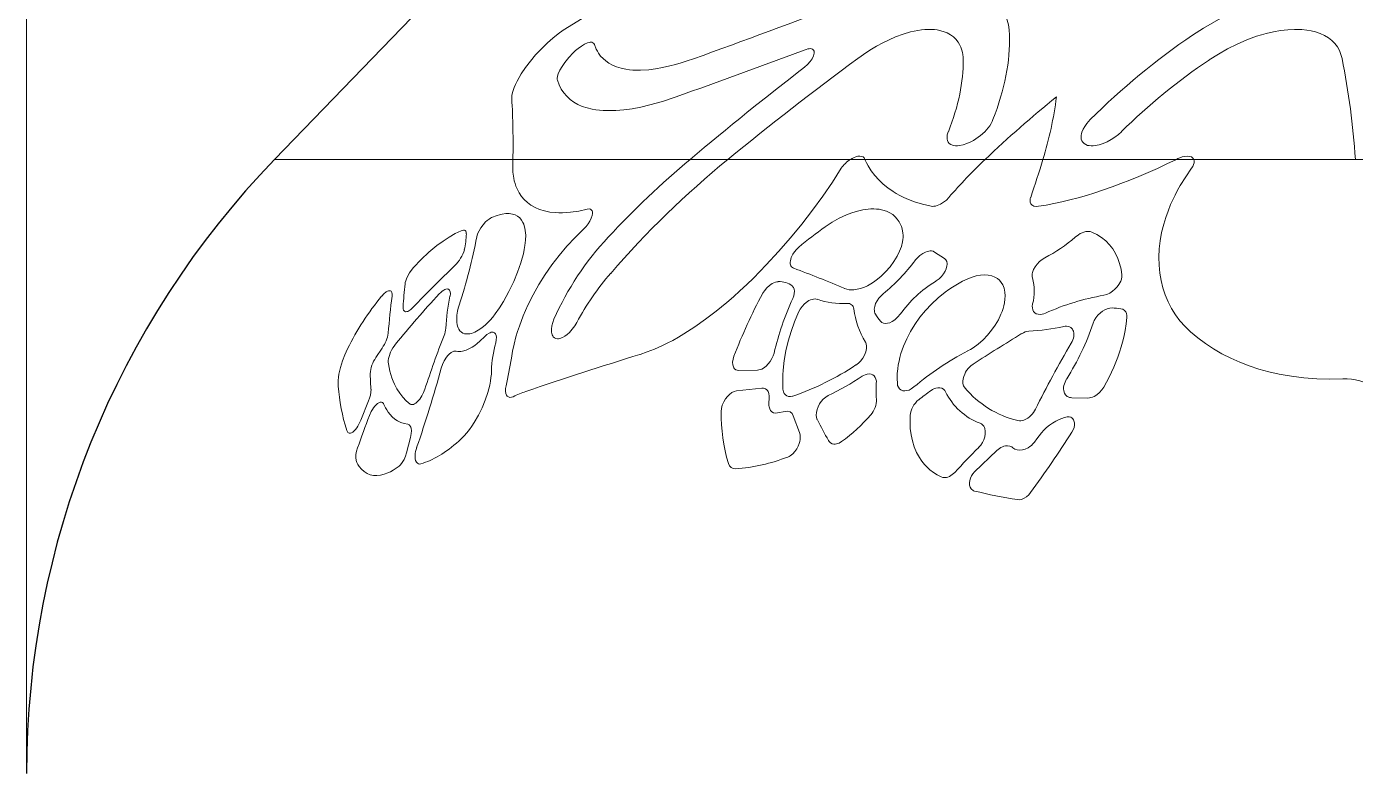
# Model space of a CAD drawing. Extents: x 5 to 409, y 5 to 583.
# Drawn here: x 98.2 to 114.74, y 348.16 to 357.45 of the extents above; entities that cross this region are included whole.
import ezdxf

# ---------------------------------------------------------------- set-up
doc = ezdxf.new("R2010")
doc.units = 0
for name, color, linetype, lineweight in [('DETAIL', 3, 'Continuous', 25), ('DIMENSIONS', 2, 'Continuous', 25), ('OUTLINE', 7, 'Continuous', 70)]:
    doc.layers.add(name, color=color, linetype=linetype, lineweight=lineweight)

msp = doc.modelspace()

# ---------------------------------------------------------------- linework, layer by layer
at = {"layer": 'DETAIL', "lineweight": 13}
msp.add_line((160.264, 355.799), (101.285, 355.799), dxfattribs=at)
at = {"layer": 'DIMENSIONS', "lineweight": 13}
msp.add_line((98.197, 348.157), (98.197, 386.028), dxfattribs=at)
at = {"layer": 'OUTLINE', "lineweight": 30, "ltscale": 0.217677}
msp.add_line((107.334, 362.062), (101.285, 355.799), dxfattribs=at)
at = {"layer": 'OUTLINE', "lineweight": 13, "ltscale": 0.00206}
msp.add_line((104.25, 355.717), (104.251, 355.799), dxfattribs=at)
at = {"layer": 'OUTLINE', "lineweight": 13, "ltscale": 0.000273529}
msp.add_line((108.632, 355.799), (108.627, 355.809), dxfattribs=at)
at = {"layer": 'OUTLINE', "lineweight": 13, "ltscale": 0.0005652}
msp.add_line((112.529, 355.809), (112.509, 355.799), dxfattribs=at)
at = {"layer": 'OUTLINE', "lineweight": 13, "ltscale": 0.003697}
msp.add_line((109.5, 354.646), (109.623, 354.565), dxfattribs=at)
at = {"layer": 'OUTLINE', "lineweight": 13, "ltscale": 0.003572}
msp.add_line((102.625, 353.451), (102.545, 353.333), dxfattribs=at)
at = {"layer": 'OUTLINE', "lineweight": 13, "ltscale": 0.005795}
msp.add_line((107.297, 353.176), (107.065, 353.172), dxfattribs=at)
at = {"layer": 'OUTLINE', "lineweight": 13, "ltscale": 0.004827}
msp.add_line((102.476, 353.131), (102.484, 352.938), dxfattribs=at)
at = {"layer": 'OUTLINE', "lineweight": 13, "ltscale": 0.007939}
msp.add_line((107.033, 352.917), (107.348, 352.951), dxfattribs=at)
at = {"layer": 'OUTLINE', "lineweight": 13, "ltscale": 0.001919}
msp.add_line((107.442, 352.835), (107.438, 352.758), dxfattribs=at)
at = {"layer": 'OUTLINE', "lineweight": 13, "ltscale": 0.005035}
msp.add_line((111.407, 352.829), (111.206, 352.833), dxfattribs=at)
at = {"layer": 'OUTLINE', "lineweight": 13, "ltscale": 0.006407}
msp.add_line((102.453, 352.793), (102.358, 352.555), dxfattribs=at)
at = {"layer": 'OUTLINE', "lineweight": 13, "ltscale": 0.002356}
msp.add_line((107.546, 352.643), (107.638, 352.663), dxfattribs=at)
at = {"layer": 'OUTLINE', "lineweight": 13, "ltscale": 0.005568}
msp.add_line((107.74, 352.607), (107.818, 352.399), dxfattribs=at)
at = {"layer": 'OUTLINE', "lineweight": 13, "ltscale": 0.001782}
msp.add_line((111.05, 352.56), (111.116, 352.587), dxfattribs=at)
at = {"layer": 'OUTLINE', "lineweight": 13, "ltscale": 0.004955}
msp.add_line((102.977, 352.339), (102.927, 352.148), dxfattribs=at)
at = {"layer": 'OUTLINE', "lineweight": 13, "ltscale": 0.009664}
msp.add_line((109.996, 351.909), (110.275, 352.177), dxfattribs=at)
at = {"layer": 'OUTLINE', "lineweight": 13}
for points in [[(104.878, 357.406), (105.167, 357.584), (105.311, 357.669), (105.455, 357.752), (105.647, 357.859), (105.839, 357.962), (106.031, 358.061), (106.271, 358.178), (106.51, 358.288), (106.75, 358.391), (106.989, 358.487), (107.228, 358.576), (107.467, 358.658)], [(109.95, 357.906), (110.024, 357.889), (110.06, 357.878), (110.094, 357.865), (110.137, 357.845), (110.178, 357.823), (110.216, 357.797), (110.258, 357.763), (110.296, 357.725), (110.329, 357.683), (110.358, 357.638), (110.382, 357.588), (110.403, 357.532), (110.419, 357.473), (110.429, 357.41), (110.433, 357.345)], [(112.711, 357.345), (112.845, 357.432), (112.982, 357.513), (113.122, 357.588), (113.264, 357.656), (113.407, 357.718), (113.551, 357.773), (113.696, 357.819), (113.834, 357.856), (113.904, 357.872), (113.972, 357.885), (114.041, 357.897), (114.108, 357.906)], [(104.236, 356.56), (104.236, 356.579), (104.238, 356.6), (104.249, 356.645), (104.266, 356.695), (104.282, 356.733), (104.302, 356.773), (104.327, 356.817), (104.354, 356.863), (104.408, 356.942), (104.468, 357.021), (104.534, 357.1), (104.605, 357.177), (104.681, 357.251), (104.747, 357.309), (104.813, 357.361), (104.878, 357.406)], [(109.856, 357.039), (109.855, 357.071), (109.851, 357.103), (109.846, 357.131), (109.839, 357.159), (109.827, 357.195), (109.811, 357.229), (109.792, 357.26), (109.765, 357.294), (109.733, 357.325), (109.697, 357.351), (109.657, 357.373), (109.618, 357.388), (109.576, 357.401), (109.532, 357.41), (109.497, 357.414), (109.461, 357.416), (109.421, 357.417), (109.379, 357.415), (109.336, 357.411), (109.292, 357.404), (109.201, 357.385), (109.108, 357.358), (109.014, 357.324), (108.934, 357.289), (108.855, 357.25), (108.775, 357.207), (108.716, 357.172), (108.658, 357.135), (108.543, 357.055)], [(114.571, 357.055), (114.558, 357.106), (114.538, 357.154), (114.513, 357.199), (114.481, 357.24), (114.444, 357.277), (114.401, 357.311), (114.352, 357.34), (114.299, 357.365), (114.242, 357.385), (114.188, 357.398), (114.131, 357.408), (114.072, 357.414), (114.026, 357.416), (113.98, 357.417), (113.895, 357.413), (113.807, 357.403), (113.718, 357.387), (113.628, 357.366), (113.567, 357.35), (113.507, 357.331), (113.386, 357.286), (113.265, 357.235), (113.147, 357.176), (113.032, 357.11), (112.919, 357.039)], [(104.804, 356.783), (104.802, 356.794), (104.801, 356.806), (104.805, 356.834), (104.815, 356.865), (104.835, 356.91), (104.862, 356.957), (104.896, 357.006), (104.945, 357.067), (105.002, 357.126), (105.032, 357.154), (105.063, 357.18), (105.104, 357.21), (105.144, 357.233), (105.181, 357.249), (105.198, 357.254), (105.214, 357.257), (105.232, 357.256), (105.247, 357.251), (105.258, 357.242), (105.266, 357.228)], [(105.266, 357.228), (105.288, 357.172), (105.302, 357.146), (105.317, 357.121), (105.343, 357.085), (105.373, 357.053), (105.406, 357.024), (105.443, 356.998), (105.49, 356.972), (105.542, 356.951), (105.598, 356.933), (105.658, 356.921), (105.701, 356.915), (105.745, 356.911), (105.791, 356.909), (105.84, 356.909), (105.941, 356.915), (106.026, 356.926), (106.114, 356.942), (106.206, 356.962), (106.275, 356.98), (106.345, 357), (106.421, 357.024), (106.499, 357.051)], [(107.881, 356.947), (107.918, 356.98), (107.95, 357.016), (107.975, 357.051), (107.993, 357.087), (107.998, 357.104), (108.001, 357.121), (108.001, 357.133), (107.999, 357.145), (107.993, 357.159), (107.982, 357.169), (107.967, 357.176), (107.953, 357.178), (107.938, 357.177), (107.92, 357.174), (107.9, 357.168)], [(106.272, 356.574), (106.111, 356.521), (106.033, 356.498), (105.956, 356.477), (105.843, 356.451), (105.735, 356.43), (105.63, 356.416), (105.531, 356.408), (105.426, 356.406), (105.376, 356.408), (105.327, 356.411), (105.281, 356.417), (105.237, 356.425), (105.174, 356.44), (105.115, 356.459), (105.061, 356.483), (105.011, 356.511), (104.963, 356.545), (104.921, 356.584), (104.883, 356.628), (104.852, 356.675), (104.825, 356.727), (104.804, 356.783)], [(110.226, 356.294), (110.216, 356.269), (110.202, 356.245), (110.186, 356.218), (110.166, 356.192), (110.124, 356.144), (110.071, 356.096), (110.013, 356.053), (109.982, 356.034), (109.95, 356.017), (109.903, 355.995), (109.856, 355.979), (109.808, 355.97), (109.784, 355.968), (109.761, 355.968), (109.741, 355.97), (109.722, 355.975), (109.701, 355.984), (109.683, 355.997), (109.67, 356.014), (109.66, 356.033), (109.656, 356.049), (109.655, 356.066), (109.655, 356.085), (109.658, 356.104), (109.67, 356.144)], [(111.826, 356.144), (111.787, 356.108), (111.743, 356.075), (111.697, 356.045), (111.649, 356.018), (111.6, 355.997), (111.55, 355.981), (111.498, 355.97), (111.472, 355.968), (111.447, 355.968), (111.425, 355.97), (111.405, 355.974), (111.381, 355.983), (111.36, 355.995), (111.344, 356.012), (111.332, 356.031), (111.325, 356.052), (111.323, 356.075), (111.324, 356.1), (111.328, 356.119), (111.334, 356.139), (111.348, 356.174), (111.368, 356.209), (111.393, 356.244), (111.414, 356.269), (111.438, 356.294)], [(108.627, 355.809), (108.621, 355.82), (108.611, 355.829), (108.592, 355.837), (108.569, 355.84), (108.543, 355.838), (108.521, 355.832), (108.499, 355.824), (108.475, 355.812), (108.451, 355.799)], [(109.458, 355.216), (109.351, 355.24), (109.25, 355.271), (109.155, 355.307), (109.109, 355.328), (109.065, 355.351), (109.023, 355.374), (108.982, 355.399), (108.918, 355.444), (108.859, 355.492), (108.805, 355.544), (108.756, 355.599), (108.712, 355.657), (108.673, 355.718), (108.652, 355.758), (108.632, 355.799)], [(112.726, 355.799), (112.715, 355.816), (112.698, 355.829), (112.676, 355.837), (112.647, 355.84), (112.614, 355.837), (112.58, 355.829), (112.554, 355.82), (112.529, 355.809)], [(112.697, 355.688), (112.712, 355.712), (112.723, 355.736), (112.729, 355.758), (112.731, 355.78), (112.726, 355.799)], [(105.176, 355.179), (105.07, 355.156), (104.968, 355.142), (104.917, 355.137), (104.868, 355.135), (104.822, 355.135), (104.778, 355.137), (104.709, 355.144), (104.643, 355.157), (104.583, 355.176), (104.526, 355.2), (104.475, 355.229), (104.431, 355.261), (104.391, 355.298), (104.357, 355.339), (104.327, 355.383), (104.302, 355.432), (104.289, 355.464), (104.278, 355.497), (104.268, 355.531), (104.261, 355.566), (104.252, 355.64), (104.25, 355.717)], [(108.338, 355.688), (108.227, 355.516), (108.108, 355.342), (107.98, 355.168), (107.846, 354.994), (107.705, 354.821), (107.557, 354.651), (107.404, 354.485), (107.245, 354.322), (107.162, 354.242), (107.077, 354.163), (106.995, 354.089), (106.912, 354.017), (106.782, 353.91), (106.65, 353.809), (106.515, 353.714), (106.38, 353.627), (106.31, 353.585), (106.24, 353.546), (106.173, 353.511), (106.105, 353.478), (106.014, 353.437), (105.923, 353.402), (105.833, 353.372)], [(112.686, 353.652), (112.617, 353.718), (112.554, 353.789), (112.498, 353.864), (112.449, 353.943), (112.406, 354.026), (112.37, 354.112), (112.341, 354.2), (112.318, 354.291), (112.303, 354.383), (112.293, 354.483), (112.291, 354.583), (112.296, 354.685), (112.308, 354.787), (112.326, 354.89), (112.352, 354.992), (112.377, 355.074), (112.405, 355.155), (112.438, 355.236), (112.465, 355.295), (112.493, 355.354), (112.525, 355.415), (112.558, 355.475), (112.625, 355.582), (112.697, 355.688)], [(109.677, 355.325), (109.646, 355.293), (109.61, 355.265), (109.572, 355.241), (109.533, 355.224), (109.512, 355.218), (109.491, 355.215), (109.474, 355.214), (109.458, 355.216)], [(110.792, 355.216), (110.762, 355.214), (110.735, 355.219), (110.723, 355.224), (110.713, 355.23), (110.698, 355.246), (110.69, 355.266), (110.688, 355.289), (110.69, 355.307), (110.695, 355.325)], [(103.986, 355.075), (104.053, 355.101), (104.085, 355.11), (104.117, 355.117), (104.162, 355.124), (104.204, 355.124), (104.244, 355.118), (104.279, 355.107), (104.309, 355.091), (104.335, 355.07), (104.357, 355.044), (104.375, 355.014), (104.385, 354.993), (104.393, 354.971), (104.4, 354.944), (104.405, 354.916), (104.41, 354.858), (104.408, 354.795), (104.401, 354.728), (104.393, 354.677), (104.381, 354.624), (104.367, 354.568), (104.35, 354.511), (104.31, 354.397), (104.262, 354.281), (104.202, 354.155), (104.135, 354.029)], [(105.13, 354.931), (105.161, 354.963), (105.188, 354.998), (105.21, 355.032), (105.227, 355.067), (105.238, 355.101), (105.242, 355.127), (105.24, 355.15), (105.236, 355.159), (105.231, 355.168), (105.217, 355.178), (105.198, 355.182), (105.176, 355.179)], [(108.138, 354.96), (108.223, 355.016), (108.312, 355.066), (108.357, 355.088), (108.402, 355.108), (108.47, 355.134), (108.538, 355.155), (108.605, 355.17), (108.671, 355.18), (108.708, 355.182), (108.744, 355.183), (108.777, 355.181), (108.809, 355.178), (108.857, 355.168), (108.901, 355.154), (108.941, 355.135), (108.978, 355.112), (109.008, 355.086), (109.035, 355.057), (109.057, 355.024), (109.076, 354.988), (109.086, 354.963), (109.094, 354.936), (109.106, 354.88)], [(103.802, 354.836), (103.812, 354.872), (103.829, 354.91), (103.852, 354.949), (103.88, 354.986), (103.911, 355.02), (103.932, 355.039), (103.954, 355.056), (103.97, 355.066), (103.986, 355.075)], [(103.013, 354.454), (103.107, 354.552), (103.205, 354.643), (103.255, 354.686), (103.305, 354.726), (103.381, 354.782), (103.457, 354.832), (103.533, 354.875), (103.608, 354.911)], [(103.608, 354.911), (103.622, 354.916), (103.635, 354.918), (103.647, 354.917), (103.656, 354.913), (103.663, 354.907), (103.667, 354.899), (103.671, 354.887), (103.671, 354.874)], [(104.232, 353.326), (104.247, 353.413), (104.266, 353.501), (104.289, 353.59), (104.309, 353.656), (104.331, 353.722), (104.38, 353.854), (104.437, 353.985), (104.502, 354.115), (104.573, 354.242), (104.651, 354.367), (104.736, 354.488), (104.826, 354.605), (104.922, 354.719), (105.024, 354.827), (105.13, 354.931)], [(109.106, 354.88), (109.108, 354.855), (109.108, 354.829), (109.106, 354.801), (109.102, 354.772), (109.087, 354.714), (109.064, 354.655), (109.035, 354.596), (108.994, 354.527), (108.945, 354.461), (108.889, 354.398), (108.832, 354.343), (108.772, 354.294), (108.74, 354.272), (108.707, 354.251), (108.663, 354.227), (108.618, 354.206), (108.572, 354.191), (108.52, 354.179), (108.495, 354.176), (108.47, 354.175), (108.438, 354.177), (108.408, 354.182), (108.38, 354.192)], [(111.251, 354.832), (111.291, 354.862), (111.313, 354.875), (111.337, 354.886), (111.359, 354.894), (111.381, 354.9), (111.408, 354.903), (111.435, 354.901), (111.458, 354.895)], [(111.458, 354.895), (111.52, 354.864), (111.578, 354.827), (111.63, 354.785), (111.676, 354.737), (111.717, 354.685), (111.751, 354.628), (111.78, 354.567), (111.803, 354.502), (111.82, 354.434), (111.831, 354.363)], [(107.745, 354.445), (107.731, 354.453), (107.72, 354.463), (107.711, 354.476), (107.707, 354.488), (107.704, 354.5), (107.703, 354.518), (107.705, 354.537), (107.71, 354.558), (107.716, 354.578), (107.736, 354.619), (107.757, 354.65), (107.782, 354.679), (107.81, 354.706)], [(109.259, 354.543), (109.286, 354.574), (109.317, 354.603), (109.352, 354.627), (109.388, 354.645), (109.408, 354.652), (109.428, 354.657), (109.445, 354.659), (109.461, 354.659), (109.482, 354.655), (109.5, 354.646)], [(109.623, 354.565), (109.633, 354.557), (109.64, 354.549), (109.651, 354.528), (109.656, 354.504), (109.656, 354.489), (109.654, 354.473), (109.645, 354.439), (109.63, 354.406), (109.611, 354.373), (109.585, 354.341), (109.555, 354.311), (109.521, 354.286), (109.509, 354.278)], [(110.718, 354.324), (110.715, 354.339), (110.713, 354.356), (110.714, 354.373), (110.718, 354.392), (110.73, 354.428), (110.75, 354.463), (110.775, 354.497), (110.805, 354.527), (110.839, 354.554), (110.871, 354.573)], [(102.908, 354.249), (102.911, 354.268), (102.917, 354.288), (102.926, 354.314), (102.937, 354.341), (102.964, 354.389), (102.996, 354.434), (103.013, 354.454)], [(109.036, 353.011), (109.034, 353.072), (109.035, 353.133), (109.041, 353.194), (109.048, 353.241), (109.057, 353.287), (109.068, 353.334), (109.081, 353.382), (109.114, 353.475), (109.154, 353.567), (109.201, 353.657), (109.255, 353.745), (109.318, 353.834), (109.387, 353.919), (109.463, 353.999), (109.544, 354.075), (109.631, 354.145), (109.676, 354.178), (109.722, 354.209), (109.785, 354.247), (109.849, 354.282), (109.914, 354.313)], [(109.914, 354.313), (109.966, 354.334), (110.019, 354.349), (110.072, 354.359), (110.12, 354.362), (110.167, 354.359), (110.211, 354.35), (110.25, 354.334), (110.281, 354.316), (110.307, 354.294), (110.329, 354.267), (110.347, 354.238), (110.356, 354.218), (110.364, 354.196), (110.37, 354.172), (110.375, 354.147), (110.378, 354.103), (110.376, 354.058), (110.369, 354.012), (110.362, 353.978), (110.353, 353.945), (110.341, 353.908), (110.326, 353.871), (110.294, 353.803), (110.255, 353.737), (110.21, 353.673), (110.16, 353.612), (110.104, 353.554), (110.043, 353.501), (109.979, 353.455), (109.946, 353.434), (109.911, 353.415)], [(111.831, 354.363), (111.831, 354.338), (111.826, 354.31), (111.817, 354.283), (111.807, 354.262), (111.795, 354.242), (111.772, 354.211), (111.745, 354.182), (111.715, 354.157), (111.681, 354.135), (111.645, 354.118), (111.608, 354.108)], [(102.618, 354.097), (102.645, 354.126), (102.674, 354.15), (102.688, 354.158), (102.702, 354.163), (102.712, 354.165), (102.722, 354.165), (102.729, 354.162), (102.736, 354.158), (102.741, 354.151), (102.745, 354.143), (102.748, 354.122), (102.747, 354.098)], [(103.333, 354.125), (103.352, 354.144), (103.372, 354.161), (103.389, 354.172), (103.405, 354.181), (103.418, 354.185), (103.431, 354.187), (103.441, 354.186), (103.449, 354.183), (103.457, 354.177), (103.463, 354.17), (103.467, 354.162), (103.47, 354.151), (103.472, 354.128), (103.468, 354.097)], [(107.359, 354.128), (107.382, 354.165), (107.41, 354.199), (107.443, 354.229), (107.478, 354.254), (107.498, 354.264), (107.518, 354.271), (107.535, 354.276), (107.553, 354.277)], [(107.73, 354.222), (107.737, 354.214), (107.744, 354.204), (107.752, 354.182), (107.755, 354.158), (107.753, 354.129), (107.746, 354.099), (107.734, 354.069)], [(104.135, 354.029), (104.086, 353.951), (104.032, 353.875), (104.001, 353.837), (103.969, 353.8), (103.939, 353.769), (103.909, 353.741), (103.864, 353.704), (103.82, 353.673), (103.775, 353.649), (103.734, 353.633), (103.715, 353.629), (103.696, 353.626), (103.672, 353.626), (103.65, 353.629), (103.629, 353.636), (103.609, 353.649), (103.591, 353.666), (103.577, 353.687), (103.568, 353.704), (103.562, 353.722), (103.556, 353.745), (103.553, 353.769), (103.551, 353.813), (103.554, 353.86), (103.562, 353.909), (103.571, 353.947), (103.582, 353.985)], [(107.805, 353.896), (107.825, 353.933), (107.851, 353.969), (107.882, 354.002), (107.917, 354.029), (107.936, 354.041), (107.957, 354.051), (107.975, 354.057), (107.993, 354.061), (108.018, 354.062), (108.04, 354.057)], [(108.763, 353.874), (108.757, 353.887), (108.752, 353.901), (108.75, 353.918), (108.749, 353.935), (108.754, 353.97), (108.766, 354.005), (108.784, 354.04), (108.806, 354.073), (108.833, 354.103), (108.859, 354.127)], [(110.88, 353.886), (110.86, 353.878), (110.84, 353.873), (110.814, 353.869), (110.788, 353.871), (110.766, 353.877), (110.746, 353.889), (110.731, 353.906), (110.721, 353.927), (110.717, 353.95), (110.716, 353.974), (110.72, 353.999)], [(103.006, 353.955), (102.981, 353.931), (102.954, 353.913), (102.941, 353.907), (102.929, 353.904), (102.913, 353.903), (102.9, 353.91), (102.89, 353.921), (102.885, 353.941), (102.884, 353.965)], [(105.047, 353.771), (105.02, 353.727), (104.99, 353.685), (104.956, 353.646), (104.928, 353.621), (104.899, 353.599), (104.867, 353.581), (104.836, 353.57), (104.82, 353.567), (104.806, 353.567), (104.786, 353.57), (104.769, 353.578), (104.754, 353.591), (104.746, 353.603), (104.739, 353.616), (104.734, 353.632), (104.731, 353.65), (104.73, 353.688), (104.735, 353.727), (104.746, 353.769), (104.762, 353.811)], [(107.612, 352.941), (107.61, 352.998), (107.609, 353.056), (107.611, 353.116), (107.615, 353.177), (107.629, 353.297), (107.65, 353.417), (107.678, 353.538), (107.714, 353.658), (107.756, 353.778), (107.805, 353.896)], [(109.071, 353.872), (109.043, 353.838), (109.01, 353.807), (108.992, 353.793), (108.973, 353.781), (108.944, 353.767), (108.914, 353.759), (108.886, 353.757), (108.862, 353.761), (108.842, 353.77), (108.826, 353.785)], [(111.473, 353.76), (111.487, 353.795), (111.508, 353.829), (111.533, 353.861), (111.563, 353.889), (111.59, 353.909), (111.619, 353.926), (111.649, 353.939), (111.68, 353.947), (111.709, 353.95)], [(111.894, 353.833), (111.886, 353.752), (111.873, 353.67), (111.855, 353.587), (111.84, 353.526), (111.822, 353.465), (111.802, 353.401), (111.779, 353.337), (111.729, 353.212), (111.671, 353.088), (111.606, 352.965)], [(111.817, 353.94), (111.842, 353.933), (111.863, 353.92), (111.879, 353.902), (111.889, 353.881), (111.894, 353.858), (111.894, 353.833)], [(103.9, 353.594), (103.926, 353.618), (103.954, 353.636), (103.967, 353.642), (103.981, 353.647), (103.992, 353.648), (104.004, 353.647), (104.013, 353.645), (104.022, 353.64), (104.034, 353.626), (104.042, 353.608), (104.045, 353.586), (104.044, 353.553), (104.037, 353.518)], [(111.107, 353.719), (111.124, 353.722), (111.14, 353.722), (111.161, 353.72), (111.18, 353.714), (111.197, 353.705), (111.207, 353.696), (111.216, 353.686), (111.222, 353.675), (111.228, 353.662), (111.233, 353.635), (111.234, 353.615), (111.231, 353.594), (111.227, 353.573), (111.22, 353.553), (111.211, 353.532), (111.201, 353.512)], [(114.582, 353.067), (114.418, 353.065), (114.257, 353.069), (114.097, 353.081), (113.941, 353.1), (113.865, 353.112), (113.789, 353.127), (113.661, 353.156), (113.537, 353.19), (113.416, 353.23), (113.298, 353.275), (113.185, 353.325), (113.076, 353.38), (112.971, 353.441), (112.871, 353.507), (112.776, 353.577), (112.686, 353.652)], [(102.701, 353.254), (102.699, 353.274), (102.7, 353.296), (102.704, 353.321), (102.71, 353.347), (102.729, 353.398), (102.741, 353.425), (102.756, 353.452), (102.772, 353.476), (102.79, 353.499)], [(103.546, 353.413), (103.564, 353.41), (103.582, 353.409), (103.603, 353.409), (103.624, 353.413), (103.667, 353.425), (103.711, 353.444), (103.743, 353.462), (103.775, 353.484), (103.807, 353.508), (103.839, 353.535), (103.9, 353.594)], [(108.64, 353.527), (108.65, 353.503), (108.654, 353.475), (108.653, 353.446), (108.65, 353.425), (108.645, 353.405), (108.629, 353.364), (108.606, 353.325), (108.578, 353.289), (108.551, 353.263), (108.521, 353.24)], [(102.076, 352.978), (102.075, 353.012), (102.076, 353.048), (102.08, 353.087), (102.086, 353.127), (102.104, 353.209), (102.129, 353.292), (102.159, 353.367), (102.193, 353.442)], [(103.358, 353.201), (103.374, 353.248), (103.397, 353.294), (103.426, 353.337), (103.442, 353.357), (103.459, 353.375), (103.482, 353.394), (103.506, 353.407), (103.517, 353.412), (103.529, 353.414), (103.546, 353.413)], [(107.065, 353.172), (107.044, 353.174), (107.026, 353.182), (107.01, 353.194), (107.002, 353.204), (106.995, 353.216), (106.991, 353.229), (106.988, 353.244), (106.986, 353.274), (106.991, 353.311), (107.002, 353.35)], [(107.501, 353.389), (107.491, 353.354), (107.475, 353.319), (107.454, 353.285), (107.43, 353.253), (107.402, 353.225), (107.369, 353.2), (107.351, 353.19), (107.332, 353.183), (107.314, 353.178), (107.297, 353.176)], [(102.971, 352.754), (102.924, 352.794), (102.881, 352.838), (102.842, 352.888), (102.808, 352.943), (102.777, 353.002), (102.76, 353.04), (102.745, 353.081), (102.72, 353.165), (102.701, 353.254)], [(103.985, 353.169), (103.983, 353.128), (103.978, 353.086), (103.971, 353.039), (103.962, 352.991), (103.938, 352.898), (103.907, 352.804), (103.867, 352.708), (103.821, 352.614), (103.769, 352.523), (103.74, 352.479), (103.71, 352.437), (103.678, 352.397), (103.646, 352.359), (103.612, 352.324), (103.578, 352.292)], [(109.875, 352.959), (109.868, 352.97), (109.861, 352.982), (109.853, 353.01), (109.851, 353.04), (109.854, 353.069), (109.862, 353.099), (109.874, 353.128), (109.885, 353.15), (109.898, 353.171), (109.922, 353.201), (109.949, 353.229), (109.98, 353.252)], [(104.254, 352.846), (104.233, 352.839), (104.213, 352.837), (104.196, 352.842), (104.181, 352.852), (104.171, 352.866), (104.164, 352.884), (104.159, 352.913), (104.16, 352.946), (104.165, 352.98)], [(108.598, 353.1), (108.616, 353.111), (108.635, 353.119), (108.661, 353.127), (108.686, 353.13), (108.709, 353.127), (108.731, 353.118), (108.749, 353.104), (108.762, 353.084), (108.77, 353.062), (108.775, 353.037), (108.774, 353.011)], [(109.243, 352.967), (109.226, 352.954), (109.207, 352.942), (109.182, 352.929), (109.155, 352.921), (109.13, 352.917), (109.104, 352.92), (109.081, 352.93), (109.062, 352.945), (109.049, 352.965), (109.04, 352.987), (109.036, 353.011)], [(111.206, 352.833), (111.191, 352.834), (111.177, 352.837), (111.163, 352.842), (111.151, 352.849), (111.14, 352.857), (111.13, 352.867), (111.116, 352.89), (111.107, 352.917), (111.105, 352.945), (111.106, 352.965), (111.109, 352.985), (111.115, 353.007), (111.123, 353.028), (111.143, 353.068)], [(103.155, 352.939), (103.139, 352.897), (103.118, 352.856), (103.093, 352.817), (103.077, 352.797), (103.06, 352.78), (103.043, 352.766), (103.026, 352.755), (103.014, 352.75), (103.001, 352.747), (102.99, 352.747), (102.98, 352.749), (102.971, 352.754)], [(106.842, 352.66), (106.846, 352.7), (106.857, 352.742), (106.875, 352.783), (106.898, 352.821), (106.92, 352.85), (106.946, 352.875), (106.975, 352.896), (107.004, 352.91), (107.033, 352.917)], [(107.348, 352.951), (107.372, 352.95), (107.393, 352.944), (107.411, 352.932), (107.42, 352.922), (107.428, 352.911), (107.434, 352.898), (107.438, 352.884), (107.442, 352.854), (107.442, 352.835)], [(107.733, 352.853), (107.707, 352.847), (107.682, 352.848), (107.66, 352.855), (107.642, 352.867), (107.628, 352.884), (107.618, 352.905), (107.614, 352.923), (107.612, 352.941)], [(108.04, 352.558), (108.03, 352.586), (108.026, 352.617), (108.028, 352.65), (108.036, 352.686), (108.049, 352.721), (108.066, 352.755), (108.088, 352.787), (108.114, 352.816), (108.144, 352.841), (108.176, 352.86)], [(109.456, 352.923), (109.473, 352.934), (109.491, 352.943), (109.516, 352.952), (109.541, 352.957), (109.564, 352.957), (109.589, 352.951), (109.61, 352.939), (109.627, 352.922), (109.636, 352.907)], [(111.606, 352.965), (111.582, 352.93), (111.554, 352.898), (111.521, 352.87), (111.485, 352.848), (111.465, 352.84), (111.446, 352.834), (111.426, 352.83), (111.407, 352.829)], [(102.466, 352.612), (102.488, 352.661), (102.502, 352.685), (102.516, 352.707), (102.532, 352.727), (102.549, 352.745), (102.566, 352.76), (102.584, 352.77), (102.6, 352.776), (102.615, 352.776), (102.628, 352.772), (102.639, 352.762), (102.646, 352.749)], [(102.646, 352.749), (102.665, 352.709), (102.681, 352.681), (102.698, 352.655), (102.723, 352.623), (102.75, 352.594), (102.78, 352.568), (102.816, 352.544), (102.855, 352.525), (102.897, 352.512), (102.941, 352.503)], [(107.438, 352.758), (107.438, 352.738), (107.44, 352.718), (107.447, 352.694), (107.458, 352.673), (107.474, 352.657), (107.496, 352.645), (107.52, 352.641), (107.546, 352.643)], [(110.755, 352.689), (110.73, 352.648), (110.715, 352.628), (110.698, 352.61), (110.68, 352.594), (110.661, 352.579), (110.628, 352.56), (110.609, 352.553), (110.59, 352.548), (110.573, 352.545), (110.557, 352.545), (110.535, 352.548)], [(102.358, 352.555), (102.335, 352.505), (102.322, 352.48), (102.307, 352.458), (102.291, 352.438), (102.274, 352.42), (102.257, 352.406), (102.24, 352.396), (102.229, 352.393), (102.219, 352.392), (102.211, 352.393), (102.203, 352.396), (102.196, 352.401), (102.19, 352.408), (102.182, 352.426)], [(102.941, 352.503), (102.951, 352.501), (102.959, 352.496), (102.967, 352.489), (102.974, 352.48), (102.98, 352.468), (102.984, 352.454), (102.987, 352.422), (102.986, 352.387), (102.977, 352.339)], [(109.581, 351.847), (109.532, 351.872), (109.485, 351.901), (109.442, 351.935), (109.402, 351.972), (109.377, 351.999), (109.354, 352.027), (109.332, 352.056), (109.312, 352.087), (109.276, 352.153), (109.247, 352.223), (109.224, 352.296), (109.208, 352.373), (109.197, 352.451), (109.194, 352.531), (109.196, 352.613)], [(110.066, 352.515), (110.083, 352.506), (110.099, 352.493), (110.111, 352.477), (110.119, 352.464), (110.124, 352.449), (110.131, 352.417), (110.13, 352.383), (110.124, 352.347), (110.113, 352.31), (110.096, 352.275), (110.074, 352.243), (110.048, 352.212)], [(111.116, 352.587), (111.132, 352.592), (111.149, 352.595), (111.163, 352.596), (111.176, 352.595), (111.194, 352.59), (111.209, 352.581), (111.221, 352.569), (111.229, 352.559), (111.234, 352.547), (111.241, 352.521), (111.241, 352.492), (111.235, 352.463), (111.225, 352.434), (111.21, 352.406)], [(107.818, 352.399), (107.825, 352.372), (107.828, 352.343), (107.826, 352.312), (107.821, 352.288), (107.815, 352.265), (107.801, 352.229), (107.783, 352.195), (107.76, 352.163), (107.734, 352.134), (107.704, 352.111), (107.688, 352.102), (107.672, 352.095)], [(110.475, 352.21), (110.499, 352.194), (110.528, 352.184), (110.559, 352.18), (110.593, 352.184), (110.629, 352.194), (110.663, 352.211), (110.684, 352.225), (110.704, 352.24), (110.723, 352.259), (110.742, 352.278), (110.773, 352.32)], [(102.307, 352.025), (102.302, 352.038), (102.298, 352.053), (102.295, 352.087), (102.297, 352.125), (102.305, 352.167), (102.318, 352.209)], [(102.927, 352.148), (102.914, 352.106), (102.896, 352.066), (102.874, 352.028), (102.85, 351.996), (102.836, 351.983), (102.823, 351.971)], [(103.106, 352.01), (103.09, 352.008), (103.076, 352.01), (103.063, 352.017), (103.05, 352.031), (103.04, 352.051), (103.035, 352.074), (103.033, 352.093), (103.033, 352.113), (103.035, 352.139), (103.039, 352.165), (103.053, 352.213)], [(108.342, 352.287), (108.311, 352.269), (108.294, 352.262), (108.277, 352.258), (108.261, 352.256), (108.246, 352.256), (108.224, 352.261), (108.204, 352.272), (108.188, 352.287), (108.18, 352.3)], [(110.275, 352.177), (110.307, 352.203), (110.326, 352.214), (110.345, 352.223), (110.363, 352.23), (110.381, 352.234), (110.409, 352.236), (110.436, 352.231), (110.461, 352.221), (110.475, 352.21)], [(102.823, 351.971), (102.759, 351.93), (102.728, 351.912), (102.696, 351.897), (102.649, 351.88), (102.603, 351.868), (102.559, 351.863), (102.516, 351.865), (102.474, 351.874), (102.435, 351.89), (102.399, 351.913), (102.366, 351.942), (102.337, 351.976), (102.321, 352), (102.307, 352.025)], [(109.751, 351.904), (109.72, 351.876), (109.703, 351.864), (109.684, 351.854), (109.666, 351.846), (109.648, 351.841), (109.625, 351.838), (109.602, 351.84), (109.581, 351.847)], [(109.997, 351.671), (109.985, 351.675), (109.974, 351.681), (109.965, 351.689), (109.956, 351.698), (109.944, 351.72), (109.936, 351.746), (109.935, 351.773), (109.938, 351.802), (109.947, 351.831), (109.959, 351.86), (109.976, 351.886), (109.996, 351.909)], [(110.694, 351.652), (110.671, 351.624), (110.645, 351.6), (110.615, 351.581), (110.583, 351.568), (110.557, 351.564), (110.531, 351.565)]]:
    msp.add_lwpolyline(points, dxfattribs=at)
for centre, radius, start, end in [((69.551, 459.564), 108.968, 289.82041, 290.87666), ((117.584, 350.14), 8.698, 124.0708, 134.9672), ((70.295, 457.785), 107.415, 289.5684, 290.49302), ((134.736, 322.196), 43.919, 127.6965, 130.083), ((133.14, 323.715), 41.431, 126.4181, 129.2505), ((117.044, 350.882), 7.411, 123.8148, 134.7539), ((104.843, 355.127), 9.918, 3.8873, 11.2122), ((94.387, 355.991), 9.866, 358.8847, 3.3083), ((119.888, 345.551), 14.151, 128.8196, 133.6005), ((106.434, 357.164), 4.62, 342.8121, 352.6926), ((113.956, 346.877), 11.655, 130.0481, 136.9662), ((114.314, 346.737), 11.691, 129.1905, 139.1688), ((108.647, 355.486), 0.369, 121.9981, 146.788), ((114.792, 350.9), 6.764, 133.5843, 139.1336), ((95.598, 360.463), 15.948, 341.2065, 342.9957), ((110.784, 351.203), 4.596, 125.1654, 130.3357), ((96.546, 356.262), 7.395, 342.0653, 348.8825), ((102.681, 354.901), 0.991, 346.7925, 358.4483), ((108.085, 352.344), 3.632, 136.8048, 156.1873), ((109.941, 356.342), 1.998, 297.7208, 310.9478), ((103.218, 354.8), 0.447, 313.9014, 343.7119), ((114.491, 343.011), 15.864, 133.7169, 136.384), ((107.35, 355.976), 2.387, 309.2044, 323.0923), ((108.043, 352.157), 3.403, 139.1732, 151.6929), ((102.817, 341.191), 14.141, 66.8326, 69.6024), ((110.131, 354.161), 0.61, 344.6368, 15.499), ((110.727, 353.438), 7.861, 174.0787, 176.1559), ((107.57, 354.019), 0.259, 51.7418, 93.7806), ((110.252, 353.038), 1.445, 120.9373, 144.7572), ((105.186, 351.967), 3.337, 140.3358, 153.7577), ((111.102, 352.978), 8.429, 172.3673, 175.5072), ((114.695, 343.711), 15.413, 137.4914, 140.5731), ((106.21, 353.538), 2.799, 168.4863, 176.7595), ((113.282, 350.944), 6.725, 151.7468, 159.0425), ((111.057, 352.553), 3.652, 155.4731, 166.7767), ((108.341, 354.891), 0.886, 250.1617, 274.3683), ((108.418, 353.932), 0.0751, 4.6011, 97.0518), ((112.144, 351.051), 3.104, 99.9534, 114.0413), ((109.561, 354.085), 1.078, 187.8629, 211.2324), ((109.651, 354.435), 1.05, 212.2835, 218.2497), ((111.696, 353.175), 0.775, 81.0019, 89.0446), ((102.267, 353.702), 0.436, 324.9273, 351.5515), ((103.117, 353.722), 0.3, 337.46, 355.1427), ((110.692, 353.462), 0.2, 95.4393, 122.8893), ((110.479, 356.774), 3.119, 273.5758, 281.6288), ((108.467, 354.768), 3.171, 327.5748, 341.4654), ((114.868, 349.119), 12.32, 158.6409, 161.9383), ((105.52, 353.116), 1.537, 164.8491, 178.0192), ((126.36, 327.818), 30.252, 121.4337, 122.7833), ((123.712, 346.212), 14.486, 149.7403, 153.4423), ((102.869, 353.106), 0.395, 145.04, 176.4215), ((99.896, 353.985), 4.386, 346.7458, 351.3504), ((118.322, 312.431), 42.803, 106.9651, 108.9633), ((111.519, 350.297), 3.508, 117.2752, 130.4477), ((88.445, 357.275), 15.46, 340.888, 344.7227), ((106.62, 356.1), 3.434, 288.9153, 303.6149), ((104.585, 353.171), 2.516, 184.4009, 197.2159), ((106.701, 355.947), 3.421, 295.5408, 303.6793), ((109.883, 352.926), 1.112, 175.6292, 185.663), ((114.625, 352.487), 0.581, 52.5012, 94.2508), ((102.126, 352.942), 0.359, 335.5619, 359.3553), ((104.923, 351.439), 1.558, 109.1096, 115.4406), ((108.497, 352.81), 0.281, 317.4807, 1.3104), ((111.183, 350.456), 3.011, 124.9822, 128.673), ((110.34, 353.245), 0.78, 205.6171, 249.4299), ((110.825, 353.753), 1.239, 219.9179, 256.4517), ((109.153, 352.657), 2.311, 179.9298, 196.1172), ((107.661, 352.583), 0.0834, 17.2479, 105.6497), ((109.482, 352.582), 0.289, 128.8438, 173.8995), ((122.625, 344.98), 21.556, 159.2656, 160.4059), ((113.242, 355.215), 5.841, 207.0578, 209.9281), ((107.098, 354.002), 2.119, 305.9345, 319.2835), ((111.304, 351.989), 0.625, 113.9649, 148.0813), ((98.149, 360.774), 15.511, 323.9759, 327.3507), ((117.564, 344.675), 10.644, 134.9168, 137.2208), ((107.019, 352.032), 0.0859, 190.8678, 272.4298), ((106.838, 354.244), 2.305, 274.583, 291.2085), ((111.376, 357.187), 5.685, 255.9668, 261.456)]:
    msp.add_arc(centre, radius, start, end, dxfattribs=at)
at = {"layer": 'OUTLINE', "lineweight": 30}
msp.add_arc((109.197, 348.157), 11, 135.996, 180, dxfattribs=at)
at = {"layer": 'OUTLINE', "lineweight": 13}
for centre, major_axis, ratio, start_param, end_param in [((106.682, 355.504), (3.462, 2.71), 0.533344, 5.553807, 5.906687), ((106.727, 355.463), (2.879, 2.337), 0.525203, 5.533733, 5.888333), ((123.325, 376.668), (-14.062, -21.196), 0.251335, 0.22333, 0.405931), ((103.841, 354.892), (-1.07, -2.88), 0.37783, 0.274864, 0.603938)]:
    msp.add_ellipse(centre, major_axis=major_axis, ratio=ratio, start_param=start_param, end_param=end_param, dxfattribs=at)

doc.saveas('drawing.dxf')
